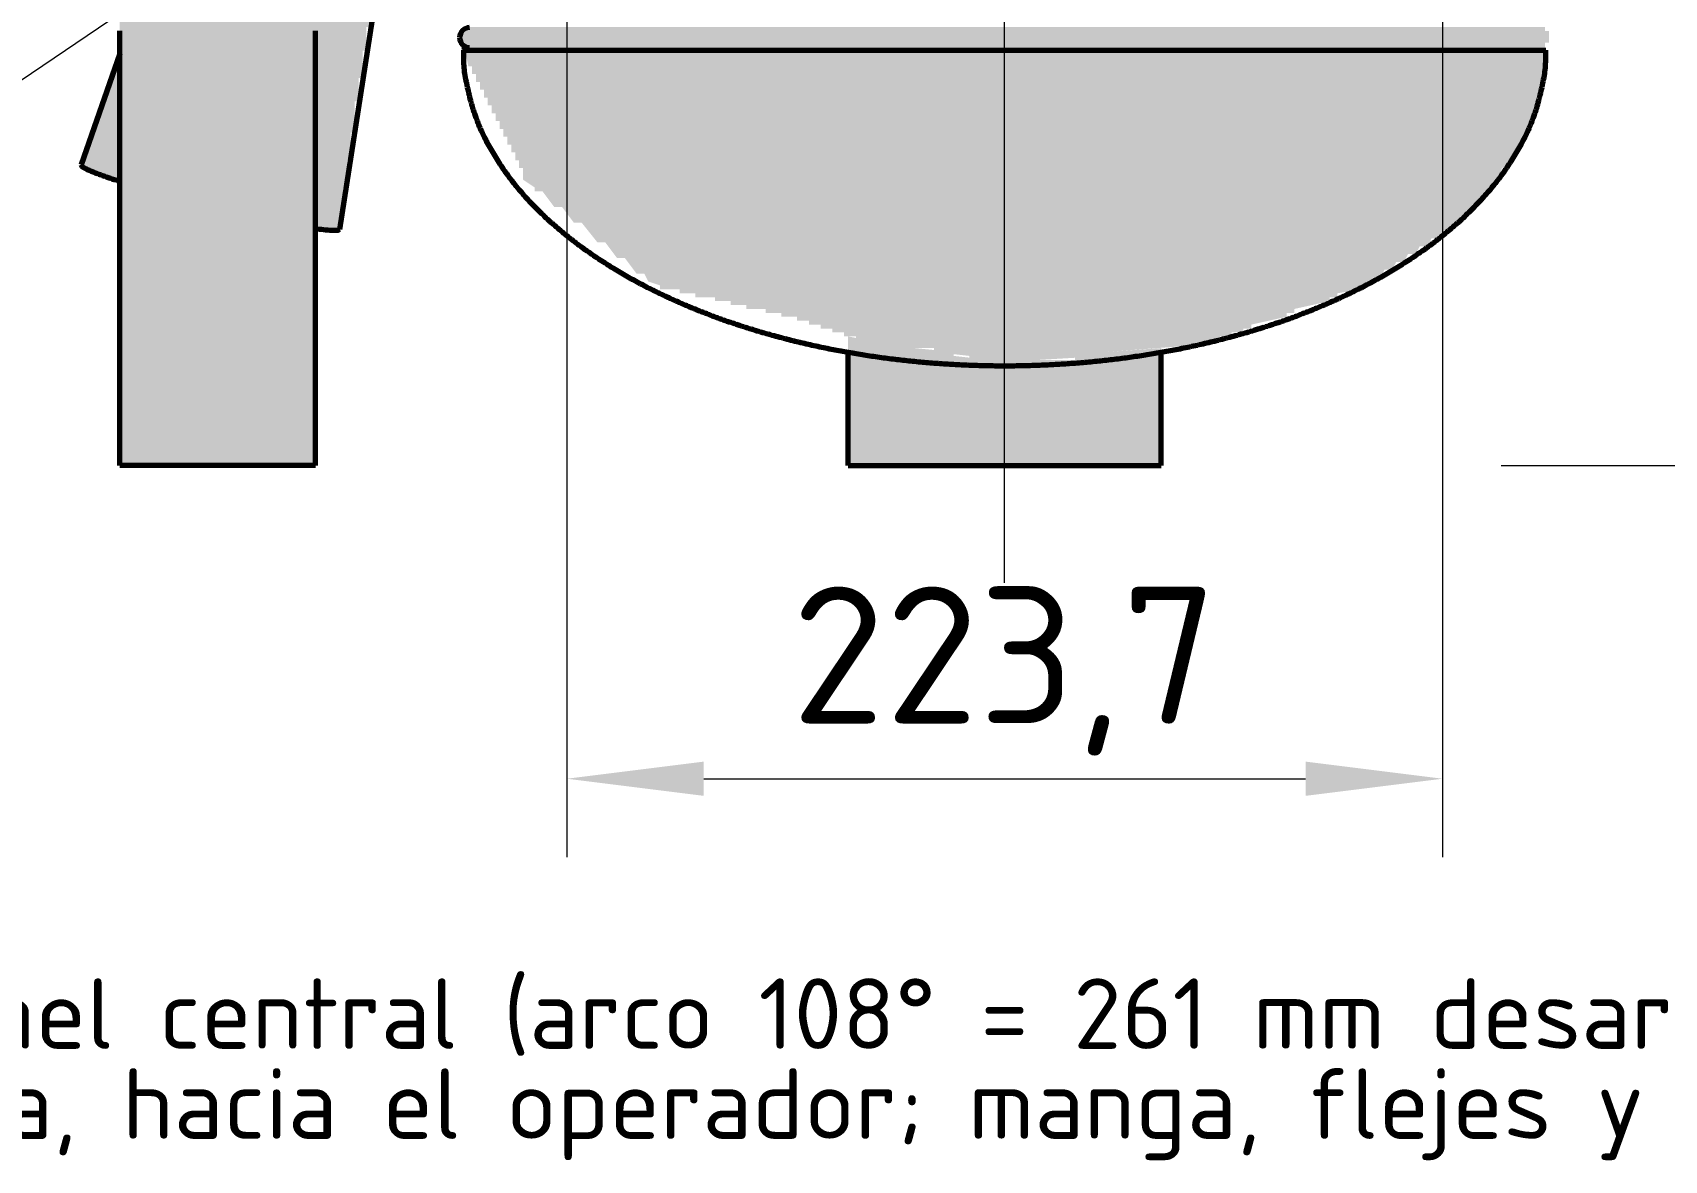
# Model space of a CAD drawing. Header units: millimetres. Extents: x 0 to 2208, y 0 to 420.
# Drawn here: x 1979.17 to 2020.85, y 211.25 to 240.06 of the extents above; entities that cross this region are included whole.
import ezdxf
from ezdxf.enums import TextEntityAlignment as Align

# ---------------------------------------------------------------- set-up
doc = ezdxf.new("R2010")
doc.units = ezdxf.units.MM
doc.linetypes.add('IRAM-F-TRAZO-PUNTO', pattern=[20, 15, -2, 1, -2])
for name, color, linetype, lineweight in [('01-VISIBLE', 7, 'CONTINUOUS', 70), ('03-EJE', 1, 'IRAM-F-TRAZO-PUNTO', 18), ('04-COTA', 3, 'CONTINUOUS', 18), ('06-TEXTO', 7, 'CONTINUOUS', 25), ('08-FINA', 5, 'CONTINUOUS', 18), ('13-GRAFICA', 30, 'CONTINUOUS', 18)]:
    doc.layers.add(name, color=color, linetype=linetype, lineweight=lineweight)
doc.styles.add('ISO3098', font='isocpeur.ttf')
doc.dimstyles.new('FLAMA-IRAM', dxfattribs={"dimtxt": 3.5, "dimasz": 3.5, "dimexe": 2, "dimexo": 1.5, "dimgap": 1, "dimtad": 1, "dimdec": 1, "dimtxsty": 'ISO3098', "dimblk": 'IRAM_FLECHA', "dimblk1": 'IRAM_FLECHA', "dimblk2": 'IRAM_FLECHA', "dimcen": 2.5, "dimclrd": 256, "dimclre": 256, "dimclrt": 256, "dimazin": 3, "dimtfac": 1, "dimtmove": 0, "dimatfit": 3, "dimlwd": 18, "dimlwe": 18})

# ---------------------------------------------------------------- blocks, each defined once
blk = doc.blocks.new('IRAM_FLECHA')
blk.add_solid([(0, 0), (-1, 0.125), (-1, -0.125)])

msp = doc.modelspace()

# ---------------------------------------------------------------- hatches: boundary and pattern name
at = {"layer": '13-GRAFICA', "true_color": 0x202020}
h = msp.add_hatch(color=7, dxfattribs=at)
h.dxf.hatch_style = 1
h.paths.add_polyline_path([(1981.4, 229), (1981.4, 259), (1986.4, 259), (1986.4, 229)])
h = msp.add_hatch(color=7, dxfattribs=at)
h.dxf.hatch_style = 1
h.paths.add_polyline_path([(1986.8, 242), (1986.8, 242.7), (1988.1, 242.7), (1988.1, 242.1), (1988, 242.1), (1987.9, 240.8), (1987.8, 240.8), (1987.8, 240.2), (1987.7, 240.2), (1987.7, 239.6), (1987.6, 239.6), (1987.6, 238.9), (1987.5, 238.9), (1987.5, 238.3), (1987.4, 238.3), (1987.4, 237.5), (1987.3, 237.5), (1987.3, 236.8), (1987.2, 236.8), (1987.2, 236.1), (1987.1, 236.1), (1987.1, 235.3), (1987, 235.3), (1987, 235), (1986.4, 235), (1986.4, 242)])
at = {"layer": '13-GRAFICA', "true_color": 0xb21820}
h = msp.add_hatch(color=7, dxfattribs=at)
h.dxf.hatch_style = 1
h.paths.add_polyline_path([(2017.9, 240.1), (2017.9, 239.8), (2017.8, 239.8), (2017.8, 239.7), (1990.2, 239.7), (1990.2, 239.8), (1990.1, 239.8), (1990.1, 240.1), (1990.2, 240.1), (1990.2, 240.2), (2017.8, 240.2), (2017.8, 240.1)])
h = msp.add_hatch(color=7, dxfattribs=at)
h.dxf.hatch_style = 1
h.paths.add_polyline_path([(1994.9, 233.7), (1994.8, 233.9), (1994.6, 233.9), (1994.3, 234.3), (1994.1, 234.3), (1993.8, 234.7), (1993.6, 234.7), (1993.2, 235.2), (1993, 235.2), (1992.7, 235.6), (1992.5, 235.6), (1992.2, 236), (1992, 236), (1992, 236.1), (1991.7, 236.3), (1991.7, 236.6), (1991.6, 236.6), (1991.6, 236.8), (1991.5, 236.8), (1991.5, 237), (1991.4, 237), (1991.4, 237.2), (1991.3, 237.2), (1991.3, 237.4), (1991.2, 237.4), (1991.2, 237.6), (1991.1, 237.6), (1991.1, 237.8), (1991, 237.8), (1991, 238), (1990.9, 238), (1990.9, 238.2), (1990.8, 238.2), (1990.8, 238.4), (1990.7, 238.4), (1990.7, 238.6), (1990.6, 238.6), (1990.6, 238.8), (1990.5, 238.8), (1990.5, 239), (1990.4, 239), (1990.4, 239.2), (1990.3, 239.2), (1990.2, 239.7), (2017.8, 239.7), (2017.8, 238.8), (2017.7, 238.8), (2017.7, 238.4), (2017.6, 238.4), (2017.4, 237.5), (2017.2, 237.4), (2017.1, 237), (2017, 237), (2016.9, 236.7), (2016.7, 236.6), (2016.6, 236.2), (2016.5, 236.2), (2015.4, 235), (2015.2, 235), (2015.1, 234.8), (2014.9, 234.8), (2014.8, 234.6), (2014.6, 234.6), (2014.5, 234.4), (2014.3, 234.4), (2014.2, 234.2), (2014, 234.2), (2013.9, 234), (2013.7, 234), (2013.6, 233.8), (2013.4, 233.8), (2013.4, 233.7), (2013.1, 233.6), (2013.1, 233.5), (2012.5, 233.4), (2012.5, 233.3), (2012.3, 233.3), (2012.3, 233.2), (2011.4, 233), (2011.4, 232.9), (2011.2, 232.9), (2011.2, 232.8), (2010.3, 232.6), (2010.3, 232.5), (2010.1, 232.5), (2010.1, 232.4), (2009.8, 232.4), (2009.8, 232.3), (2009.5, 232.3), (2009.5, 232.2), (2009.2, 232.2), (2009.2, 232.1), (2006.6, 231.9), (2006.6, 231.8), (2004.9, 231.7), (2004.9, 231.6), (2003.6, 231.6), (2003.6, 231.7), (2003.1, 231.7), (2003.1, 231.8), (2002.2, 231.9), (2002.2, 232), (2001.7, 232), (2001.7, 232.1), (2000.5, 232.1), (2000.5, 232.2), (2000.2, 232.2), (2000.2, 232.3), (1999.9, 232.3), (1999.9, 232.4), (1999.6, 232.4), (1999.6, 232.5), (1999.3, 232.5), (1999.3, 232.6), (1999, 232.6), (1999, 232.7), (1998.7, 232.7), (1998.7, 232.8), (1998.3, 232.8), (1998.3, 232.9), (1997.9, 232.9), (1997.9, 233), (1997.4, 233), (1997.4, 233.1), (1997, 233.1), (1997, 233.2), (1996.6, 233.2), (1996.6, 233.3), (1996.1, 233.3), (1996.1, 233.4), (1995.7, 233.4), (1995.7, 233.5), (1995.2, 233.5), (1995.2, 233.6)])
at = {"layer": '13-GRAFICA', "true_color": 0x202020}
h = msp.add_hatch(color=7, dxfattribs=at)
h.dxf.hatch_style = 1
h.paths.add_polyline_path([(1980.5, 237.1), (1980.6, 237.1), (1980.7, 237.6), (1980.8, 237.6), (1980.8, 237.9), (1980.9, 237.9), (1980.9, 238.2), (1981, 238.2), (1981, 238.5), (1981.1, 238.5), (1981.1, 238.8), (1981.2, 238.8), (1981.2, 239.1), (1981.3, 239.1), (1981.3, 239.4), (1981.4, 239.4), (1981.4, 236.3), (1981.1, 236.3), (1981.1, 236.4), (1980.8, 236.4), (1980.8, 236.5), (1980.4, 236.6)])
at = {"layer": '13-GRAFICA', "true_color": 0xb21820}
h = msp.add_hatch(color=7, dxfattribs=at)
h.dxf.hatch_style = 1
h.paths.add_polyline_path([(2008, 232), (2008, 229), (2000, 229), (2000, 232.3), (2000.5, 232.2), (2000.5, 232.1), (2001.7, 232.1), (2001.7, 232), (2002.7, 231.9), (2002.7, 231.8), (2003.6, 231.7), (2003.6, 231.6), (2004.9, 231.6), (2004.9, 231.7), (2005.8, 231.7), (2005.8, 231.8), (2006.6, 231.8), (2006.6, 231.9)])

# ---------------------------------------------------------------- linework, layer by layer
at = {"layer": '01-VISIBLE'}
for p, q in [((1988.209, 242.73), (1987.011, 235.032)), ((1990.221, 239.701), (1990.175, 239.61)), ((1981.4, 239.518), (1980.413, 236.677)), ((2000, 229), (2000, 231.895)), ((2008, 229), (2008, 231.895)), ((1986.4, 229), (1981.4, 229)), ((2000, 229), (2008, 229))]:
    msp.add_line(p, q, dxfattribs=at)
for points in [[(1981.4, 229), (1981.4, 229.075), (1981.4, 229.15), (1981.4, 229.225), (1981.4, 229.3), (1981.4, 229.375), (1981.4, 229.45), (1981.4, 229.525), (1981.4, 229.6), (1981.4, 229.675), (1981.4, 229.75), (1981.4, 229.825), (1981.4, 229.9), (1981.4, 229.975), (1981.4, 230.05), (1981.4, 230.125), (1981.4, 230.2), (1981.4, 230.275), (1981.4, 230.35), (1981.4, 230.425), (1981.4, 230.5), (1981.4, 230.575), (1981.4, 230.65), (1981.4, 230.725), (1981.4, 230.8), (1981.4, 230.875), (1981.4, 230.95), (1981.4, 231.025), (1981.4, 231.1), (1981.4, 231.175), (1981.4, 231.25), (1981.4, 231.325), (1981.4, 231.4), (1981.4, 231.475), (1981.4, 231.55), (1981.4, 231.625), (1981.4, 231.7), (1981.4, 231.775), (1981.4, 231.85), (1981.4, 231.925), (1981.4, 232), (1981.4, 232.075), (1981.4, 232.15), (1981.4, 232.225), (1981.4, 232.3), (1981.4, 232.375), (1981.4, 232.45), (1981.4, 232.525), (1981.4, 232.6), (1981.4, 232.675), (1981.4, 232.75), (1981.4, 232.825), (1981.4, 232.9), (1981.4, 232.975), (1981.4, 233.05), (1981.4, 233.125), (1981.4, 233.2), (1981.4, 233.275), (1981.4, 233.35), (1981.4, 233.425), (1981.4, 233.5), (1981.4, 233.575), (1981.4, 233.65), (1981.4, 233.725), (1981.4, 233.8), (1981.4, 233.875), (1981.4, 233.95), (1981.4, 234.025), (1981.4, 234.1), (1981.4, 234.175), (1981.4, 234.25), (1981.4, 234.325), (1981.4, 234.4), (1981.4, 234.475), (1981.4, 234.55), (1981.4, 234.625), (1981.4, 234.7), (1981.4, 234.775), (1981.4, 234.85), (1981.4, 234.925), (1981.4, 235), (1981.4, 235.075), (1981.4, 235.15), (1981.4, 235.225), (1981.4, 235.3), (1981.4, 235.375), (1981.4, 235.45), (1981.4, 235.525), (1981.4, 235.6), (1981.4, 235.675), (1981.4, 235.75), (1981.4, 235.825), (1981.4, 235.9), (1981.4, 235.975), (1981.4, 236.05), (1981.4, 236.125), (1981.4, 236.2), (1981.4, 236.275), (1981.4, 236.35), (1981.4, 236.425), (1981.4, 236.5), (1981.4, 236.575), (1981.4, 236.65), (1981.4, 236.725), (1981.4, 236.8), (1981.4, 236.875), (1981.4, 236.95), (1981.4, 237.025), (1981.4, 237.1), (1981.4, 237.175), (1981.4, 237.25), (1981.4, 237.325), (1981.4, 237.4), (1981.4, 237.475), (1981.4, 237.55), (1981.4, 237.625), (1981.4, 237.7), (1981.4, 237.775), (1981.4, 237.85), (1981.4, 237.925), (1981.4, 238), (1981.4, 238.075), (1981.4, 238.15), (1981.4, 238.225), (1981.4, 238.3), (1981.4, 238.375), (1981.4, 238.45), (1981.4, 238.525), (1981.4, 238.6), (1981.4, 238.675), (1981.4, 238.75), (1981.4, 238.825), (1981.4, 238.9), (1981.4, 238.975), (1981.4, 239.05), (1981.4, 239.125), (1981.4, 239.2), (1981.4, 239.275), (1981.4, 239.35), (1981.4, 239.425), (1981.4, 239.5), (1981.4, 239.575), (1981.4, 239.65), (1981.4, 239.725), (1981.4, 239.8), (1981.4, 239.875), (1981.4, 239.95), (1981.4, 240.025), (1981.4, 240.1)], [(1986.4, 229), (1986.4, 229.075), (1986.4, 229.15), (1986.4, 229.225), (1986.4, 229.3), (1986.4, 229.375), (1986.4, 229.45), (1986.4, 229.525), (1986.4, 229.6), (1986.4, 229.675), (1986.4, 229.75), (1986.4, 229.825), (1986.4, 229.9), (1986.4, 229.975), (1986.4, 230.05), (1986.4, 230.125), (1986.4, 230.2), (1986.4, 230.275), (1986.4, 230.35), (1986.4, 230.425), (1986.4, 230.5), (1986.4, 230.575), (1986.4, 230.65), (1986.4, 230.725), (1986.4, 230.8), (1986.4, 230.875), (1986.4, 230.95), (1986.4, 231.025), (1986.4, 231.1), (1986.4, 231.175), (1986.4, 231.25), (1986.4, 231.325), (1986.4, 231.4), (1986.4, 231.475), (1986.4, 231.55), (1986.4, 231.625), (1986.4, 231.7), (1986.4, 231.775), (1986.4, 231.85), (1986.4, 231.925), (1986.4, 232), (1986.4, 232.075), (1986.4, 232.15), (1986.4, 232.225), (1986.4, 232.3), (1986.4, 232.375), (1986.4, 232.45), (1986.4, 232.525), (1986.4, 232.6), (1986.4, 232.675), (1986.4, 232.75), (1986.4, 232.825), (1986.4, 232.9), (1986.4, 232.975), (1986.4, 233.05), (1986.4, 233.125), (1986.4, 233.2), (1986.4, 233.275), (1986.4, 233.35), (1986.4, 233.425), (1986.4, 233.5), (1986.4, 233.575), (1986.4, 233.65), (1986.4, 233.725), (1986.4, 233.8), (1986.4, 233.875), (1986.4, 233.95), (1986.4, 234.025), (1986.4, 234.1), (1986.4, 234.175), (1986.4, 234.25), (1986.4, 234.325), (1986.4, 234.4), (1986.4, 234.475), (1986.4, 234.55), (1986.4, 234.625), (1986.4, 234.7), (1986.4, 234.775), (1986.4, 234.85), (1986.4, 234.925), (1986.4, 235), (1986.4, 235.075), (1986.4, 235.15), (1986.4, 235.225), (1986.4, 235.3), (1986.4, 235.375), (1986.4, 235.45), (1986.4, 235.525), (1986.4, 235.6), (1986.4, 235.675), (1986.4, 235.75), (1986.4, 235.825), (1986.4, 235.9), (1986.4, 235.975), (1986.4, 236.05), (1986.4, 236.125), (1986.4, 236.2), (1986.4, 236.275), (1986.4, 236.35), (1986.4, 236.425), (1986.4, 236.5), (1986.4, 236.575), (1986.4, 236.65), (1986.4, 236.725), (1986.4, 236.8), (1986.4, 236.875), (1986.4, 236.95), (1986.4, 237.025), (1986.4, 237.1), (1986.4, 237.175), (1986.4, 237.25), (1986.4, 237.325), (1986.4, 237.4), (1986.4, 237.475), (1986.4, 237.55), (1986.4, 237.625), (1986.4, 237.7), (1986.4, 237.775), (1986.4, 237.85), (1986.4, 237.925), (1986.4, 238), (1986.4, 238.075), (1986.4, 238.15), (1986.4, 238.225), (1986.4, 238.3), (1986.4, 238.375), (1986.4, 238.45), (1986.4, 238.525), (1986.4, 238.6), (1986.4, 238.675), (1986.4, 238.75), (1986.4, 238.825), (1986.4, 238.9), (1986.4, 238.975), (1986.4, 239.05), (1986.4, 239.125), (1986.4, 239.2), (1986.4, 239.275), (1986.4, 239.35), (1986.4, 239.425), (1986.4, 239.5), (1986.4, 239.575), (1986.4, 239.65), (1986.4, 239.725), (1986.4, 239.8), (1986.4, 239.875), (1986.4, 239.95), (1986.4, 240.025), (1986.4, 240.1)], [(1990.335, 240.186), (1990.285, 240.181), (1990.237, 240.167), (1990.193, 240.143), (1990.154, 240.111), (1990.122, 240.072), (1990.098, 240.028), (1990.084, 239.98), (1990.079, 239.93)], [(1990.079, 239.93), (1990.084, 239.88), (1990.098, 239.832), (1990.122, 239.788), (1990.154, 239.749), (1990.193, 239.717), (1990.237, 239.693), (1990.285, 239.679), (1990.335, 239.674)], [(1990.175, 239.61), (1990.244, 239.61), (1990.313, 239.61), (1990.382, 239.61), (1990.451, 239.61), (1990.521, 239.61), (1990.59, 239.61), (1990.659, 239.61), (1990.728, 239.61), (1990.797, 239.61), (1990.866, 239.61), (1990.935, 239.61), (1991.005, 239.61), (1991.074, 239.61), (1991.143, 239.61), (1991.212, 239.61), (1991.281, 239.61), (1991.35, 239.61), (1991.419, 239.61), (1991.488, 239.61), (1991.557, 239.61), (1991.627, 239.61), (1991.696, 239.61), (1991.765, 239.61), (1991.834, 239.61), (1991.903, 239.61), (1991.972, 239.61), (1992.041, 239.61), (1992.111, 239.61), (1992.18, 239.61), (1992.249, 239.61), (1992.318, 239.61), (1992.387, 239.61), (1992.456, 239.61), (1992.525, 239.61), (1992.594, 239.61), (1992.664, 239.61), (1992.733, 239.61), (1992.802, 239.61), (1992.871, 239.61), (1992.94, 239.61), (1993.009, 239.61), (1993.078, 239.61), (1993.147, 239.61), (1993.216, 239.61), (1993.286, 239.61), (1993.355, 239.61), (1993.424, 239.61), (1993.493, 239.61), (1993.562, 239.61), (1993.631, 239.61), (1993.7, 239.61), (1993.77, 239.61), (1993.839, 239.61), (1993.908, 239.61), (1993.977, 239.61), (1994.046, 239.61), (1994.115, 239.61), (1994.184, 239.61), (1994.253, 239.61), (1994.322, 239.61), (1994.392, 239.61), (1994.461, 239.61), (1994.53, 239.61), (1994.599, 239.61), (1994.668, 239.61), (1994.737, 239.61), (1994.806, 239.61), (1994.876, 239.61), (1994.945, 239.61), (1995.014, 239.61), (1995.083, 239.61), (1995.152, 239.61), (1995.221, 239.61), (1995.29, 239.61), (1995.359, 239.61), (1995.428, 239.61), (1995.498, 239.61), (1995.567, 239.61), (1995.636, 239.61), (1995.705, 239.61), (1995.774, 239.61), (1995.843, 239.61), (1995.912, 239.61), (1995.982, 239.61), (1996.051, 239.61), (1996.12, 239.61), (1996.189, 239.61), (1996.258, 239.61), (1996.327, 239.61), (1996.396, 239.61), (1996.465, 239.61), (1996.534, 239.61), (1996.604, 239.61), (1996.673, 239.61), (1996.742, 239.61), (1996.811, 239.61), (1996.88, 239.61), (1996.949, 239.61), (1997.018, 239.61), (1997.088, 239.61), (1997.157, 239.61), (1997.226, 239.61), (1997.295, 239.61), (1997.364, 239.61), (1997.433, 239.61), (1997.502, 239.61), (1997.571, 239.61), (1997.64, 239.61), (1997.71, 239.61), (1997.779, 239.61), (1997.848, 239.61), (1997.917, 239.61), (1997.986, 239.61), (1998.055, 239.61), (1998.124, 239.61), (1998.194, 239.61), (1998.263, 239.61), (1998.332, 239.61), (1998.401, 239.61), (1998.47, 239.61), (1998.539, 239.61), (1998.608, 239.61), (1998.677, 239.61), (1998.746, 239.61), (1998.816, 239.61), (1998.885, 239.61), (1998.954, 239.61), (1999.023, 239.61), (1999.092, 239.61), (1999.161, 239.61), (1999.23, 239.61), (1999.3, 239.61), (1999.369, 239.61), (1999.438, 239.61), (1999.507, 239.61), (1999.576, 239.61), (1999.645, 239.61), (1999.714, 239.61), (1999.783, 239.61), (1999.852, 239.61), (1999.922, 239.61), (1999.991, 239.61), (2000.06, 239.61), (2000.129, 239.61), (2000.198, 239.61), (2000.267, 239.61), (2000.336, 239.61), (2000.406, 239.61), (2000.475, 239.61), (2000.544, 239.61), (2000.613, 239.61), (2000.682, 239.61), (2000.751, 239.61), (2000.82, 239.61), (2000.889, 239.61), (2000.958, 239.61), (2001.028, 239.61), (2001.097, 239.61), (2001.166, 239.61), (2001.235, 239.61), (2001.304, 239.61), (2001.373, 239.61), (2001.442, 239.61), (2001.512, 239.61), (2001.581, 239.61), (2001.65, 239.61), (2001.719, 239.61), (2001.788, 239.61), (2001.857, 239.61), (2001.926, 239.61), (2001.995, 239.61), (2002.064, 239.61), (2002.134, 239.61), (2002.203, 239.61), (2002.272, 239.61), (2002.341, 239.61), (2002.41, 239.61), (2002.479, 239.61), (2002.548, 239.61), (2002.618, 239.61), (2002.687, 239.61), (2002.756, 239.61), (2002.825, 239.61), (2002.894, 239.61), (2002.963, 239.61), (2003.032, 239.61), (2003.101, 239.61), (2003.17, 239.61), (2003.24, 239.61), (2003.309, 239.61), (2003.378, 239.61), (2003.447, 239.61), (2003.516, 239.61), (2003.585, 239.61), (2003.654, 239.61), (2003.724, 239.61), (2003.793, 239.61), (2003.862, 239.61), (2003.931, 239.61), (2004, 239.61), (2004.069, 239.61), (2004.138, 239.61), (2004.207, 239.61), (2004.276, 239.61), (2004.346, 239.61), (2004.415, 239.61), (2004.484, 239.61), (2004.553, 239.61), (2004.622, 239.61), (2004.691, 239.61), (2004.76, 239.61), (2004.83, 239.61), (2004.899, 239.61), (2004.968, 239.61), (2005.037, 239.61), (2005.106, 239.61), (2005.175, 239.61), (2005.244, 239.61), (2005.313, 239.61), (2005.382, 239.61), (2005.452, 239.61), (2005.521, 239.61), (2005.59, 239.61), (2005.659, 239.61), (2005.728, 239.61), (2005.797, 239.61), (2005.866, 239.61), (2005.936, 239.61), (2006.005, 239.61), (2006.074, 239.61), (2006.143, 239.61), (2006.212, 239.61), (2006.281, 239.61), (2006.35, 239.61), (2006.419, 239.61), (2006.488, 239.61), (2006.558, 239.61), (2006.627, 239.61), (2006.696, 239.61), (2006.765, 239.61), (2006.834, 239.61), (2006.903, 239.61), (2006.972, 239.61), (2007.042, 239.61), (2007.111, 239.61), (2007.18, 239.61), (2007.249, 239.61), (2007.318, 239.61), (2007.387, 239.61), (2007.456, 239.61), (2007.525, 239.61), (2007.594, 239.61), (2007.664, 239.61), (2007.733, 239.61), (2007.802, 239.61), (2007.871, 239.61), (2007.94, 239.61), (2008.009, 239.61), (2008.078, 239.61), (2008.148, 239.61), (2008.217, 239.61), (2008.286, 239.61), (2008.355, 239.61), (2008.424, 239.61), (2008.493, 239.61), (2008.562, 239.61), (2008.631, 239.61), (2008.7, 239.61), (2008.77, 239.61), (2008.839, 239.61), (2008.908, 239.61), (2008.977, 239.61), (2009.046, 239.61), (2009.115, 239.61), (2009.184, 239.61), (2009.254, 239.61), (2009.323, 239.61), (2009.392, 239.61), (2009.461, 239.61), (2009.53, 239.61), (2009.599, 239.61), (2009.668, 239.61), (2009.737, 239.61), (2009.806, 239.61), (2009.876, 239.61), (2009.945, 239.61), (2010.014, 239.61), (2010.083, 239.61), (2010.152, 239.61), (2010.221, 239.61), (2010.29, 239.61), (2010.36, 239.61), (2010.429, 239.61), (2010.498, 239.61), (2010.567, 239.61), (2010.636, 239.61), (2010.705, 239.61), (2010.774, 239.61), (2010.843, 239.61), (2010.912, 239.61), (2010.982, 239.61), (2011.051, 239.61), (2011.12, 239.61), (2011.189, 239.61), (2011.258, 239.61), (2011.327, 239.61), (2011.396, 239.61), (2011.466, 239.61), (2011.535, 239.61), (2011.604, 239.61), (2011.673, 239.61), (2011.742, 239.61), (2011.811, 239.61), (2011.88, 239.61), (2011.949, 239.61), (2012.018, 239.61), (2012.088, 239.61), (2012.157, 239.61), (2012.226, 239.61), (2012.295, 239.61), (2012.364, 239.61), (2012.433, 239.61), (2012.502, 239.61), (2012.572, 239.61), (2012.641, 239.61), (2012.71, 239.61), (2012.779, 239.61), (2012.848, 239.61), (2012.917, 239.61), (2012.986, 239.61), (2013.055, 239.61), (2013.124, 239.61), (2013.194, 239.61), (2013.263, 239.61), (2013.332, 239.61), (2013.401, 239.61), (2013.47, 239.61), (2013.539, 239.61), (2013.608, 239.61), (2013.678, 239.61), (2013.747, 239.61), (2013.816, 239.61), (2013.885, 239.61), (2013.954, 239.61), (2014.023, 239.61), (2014.092, 239.61), (2014.161, 239.61), (2014.23, 239.61), (2014.3, 239.61), (2014.369, 239.61), (2014.438, 239.61), (2014.507, 239.61), (2014.576, 239.61), (2014.645, 239.61), (2014.714, 239.61), (2014.784, 239.61), (2014.853, 239.61), (2014.922, 239.61), (2014.991, 239.61), (2015.06, 239.61), (2015.129, 239.61), (2015.198, 239.61), (2015.267, 239.61), (2015.336, 239.61), (2015.406, 239.61), (2015.475, 239.61), (2015.544, 239.61), (2015.613, 239.61), (2015.682, 239.61), (2015.751, 239.61), (2015.82, 239.61), (2015.889, 239.61), (2015.959, 239.61), (2016.028, 239.61), (2016.097, 239.61), (2016.166, 239.61), (2016.235, 239.61), (2016.304, 239.61), (2016.373, 239.61), (2016.442, 239.61), (2016.512, 239.61), (2016.581, 239.61), (2016.65, 239.61), (2016.719, 239.61), (2016.788, 239.61), (2016.857, 239.61), (2016.926, 239.61), (2016.995, 239.61), (2017.065, 239.61), (2017.134, 239.61), (2017.203, 239.61), (2017.272, 239.61), (2017.341, 239.61), (2017.41, 239.61), (2017.479, 239.61), (2017.549, 239.61), (2017.618, 239.61), (2017.687, 239.61), (2017.756, 239.61), (2017.825, 239.61)], [(1990.175, 239.61), (1990.175, 239.56), (1990.175, 239.51), (1990.176, 239.46), (1990.177, 239.41), (1990.178, 239.359), (1990.18, 239.309), (1990.182, 239.259), (1990.185, 239.209), (1990.189, 239.159), (1990.193, 239.109), (1990.199, 239.06), (1990.206, 239.01), (1990.214, 238.961), (1990.223, 238.911), (1990.233, 238.862), (1990.243, 238.813), (1990.253, 238.764), (1990.264, 238.715), (1990.275, 238.666), (1990.286, 238.617), (1990.297, 238.568), (1990.308, 238.52), (1990.32, 238.471), (1990.332, 238.422), (1990.344, 238.374), (1990.357, 238.325), (1990.37, 238.277), (1990.383, 238.228), (1990.397, 238.18), (1990.411, 238.132), (1990.426, 238.084), (1990.441, 238.036), (1990.457, 237.989), (1990.473, 237.942), (1990.49, 237.894), (1990.507, 237.847), (1990.525, 237.801), (1990.544, 237.754), (1990.563, 237.708), (1990.582, 237.661), (1990.602, 237.616), (1990.623, 237.57), (1990.644, 237.524), (1990.665, 237.479), (1990.687, 237.434), (1990.709, 237.389), (1990.732, 237.344), (1990.755, 237.3), (1990.778, 237.255), (1990.802, 237.211), (1990.826, 237.167), (1990.85, 237.123), (1990.875, 237.08), (1990.9, 237.036), (1990.925, 236.993), (1990.951, 236.95), (1990.977, 236.907), (1991.003, 236.865), (1991.03, 236.822), (1991.056, 236.78), (1991.084, 236.738), (1991.111, 236.696), (1991.139, 236.654), (1991.167, 236.613), (1991.195, 236.571), (1991.224, 236.53), (1991.253, 236.489), (1991.282, 236.449), (1991.312, 236.408), (1991.342, 236.368), (1991.372, 236.328), (1991.403, 236.289), (1991.434, 236.249), (1991.465, 236.21), (1991.496, 236.171), (1991.528, 236.132), (1991.56, 236.093), (1991.592, 236.055), (1991.625, 236.017), (1991.657, 235.979), (1991.69, 235.941), (1991.723, 235.903), (1991.757, 235.866), (1991.79, 235.829), (1991.824, 235.792), (1991.858, 235.755), (1991.893, 235.719), (1991.927, 235.683), (1991.962, 235.647), (1991.997, 235.611), (1992.032, 235.575), (1992.068, 235.54), (1992.103, 235.504), (1992.139, 235.469), (1992.175, 235.434), (1992.211, 235.4), (1992.248, 235.365), (1992.284, 235.331), (1992.321, 235.297), (1992.358, 235.263), (1992.395, 235.229), (1992.432, 235.196), (1992.47, 235.163), (1992.508, 235.13), (1992.546, 235.097), (1992.584, 235.064), (1992.622, 235.032), (1992.66, 235), (1992.699, 234.967), (1992.737, 234.936), (1992.776, 234.904), (1992.815, 234.873), (1992.854, 234.841), (1992.894, 234.81), (1992.933, 234.779), (1992.973, 234.749), (1993.013, 234.718), (1993.052, 234.688), (1993.093, 234.658), (1993.133, 234.628), (1993.173, 234.598), (1993.214, 234.569), (1993.254, 234.539), (1993.295, 234.51), (1993.336, 234.481), (1993.377, 234.452), (1993.418, 234.424), (1993.459, 234.395), (1993.5, 234.367), (1993.542, 234.339), (1993.584, 234.311), (1993.625, 234.283), (1993.667, 234.255), (1993.709, 234.228), (1993.751, 234.201), (1993.793, 234.174), (1993.836, 234.147), (1993.878, 234.12), (1993.92, 234.094), (1993.963, 234.067), (1994.006, 234.041), (1994.049, 234.015), (1994.092, 233.989), (1994.135, 233.964), (1994.178, 233.938), (1994.221, 233.913), (1994.264, 233.887), (1994.308, 233.862), (1994.351, 233.838), (1994.395, 233.813), (1994.439, 233.788), (1994.482, 233.764), (1994.526, 233.74), (1994.57, 233.716), (1994.614, 233.692), (1994.658, 233.668), (1994.703, 233.645), (1994.747, 233.621), (1994.791, 233.598), (1994.836, 233.575), (1994.88, 233.552), (1994.925, 233.529), (1994.97, 233.507), (1995.015, 233.484), (1995.059, 233.462), (1995.104, 233.44), (1995.149, 233.418), (1995.195, 233.396), (1995.24, 233.374), (1995.285, 233.353), (1995.33, 233.332), (1995.376, 233.31), (1995.421, 233.289), (1995.467, 233.268), (1995.512, 233.248), (1995.558, 233.227), (1995.604, 233.207), (1995.65, 233.186), (1995.695, 233.166), (1995.741, 233.146), (1995.787, 233.126), (1995.833, 233.106), (1995.88, 233.087), (1995.926, 233.067), (1995.972, 233.048), (1996.018, 233.029), (1996.065, 233.01), (1996.111, 232.991), (1996.157, 232.972), (1996.204, 232.954), (1996.251, 232.935), (1996.297, 232.917), (1996.344, 232.899), (1996.391, 232.881), (1996.438, 232.863), (1996.484, 232.845), (1996.531, 232.827), (1996.578, 232.81), (1996.625, 232.793), (1996.672, 232.775), (1996.719, 232.758), (1996.767, 232.741), (1996.814, 232.724), (1996.861, 232.708), (1996.908, 232.691), (1996.956, 232.675), (1997.003, 232.659), (1997.051, 232.642), (1997.098, 232.626), (1997.146, 232.61), (1997.193, 232.595), (1997.241, 232.579), (1997.288, 232.564), (1997.336, 232.548), (1997.384, 232.533), (1997.432, 232.518), (1997.479, 232.503), (1997.527, 232.488), (1997.575, 232.473), (1997.623, 232.459), (1997.671, 232.444), (1997.719, 232.43), (1997.767, 232.416), (1997.815, 232.402), (1997.863, 232.388), (1997.911, 232.374), (1997.96, 232.36), (1998.008, 232.347), (1998.056, 232.333), (1998.104, 232.32), (1998.153, 232.306), (1998.201, 232.293), (1998.25, 232.28), (1998.298, 232.268), (1998.347, 232.255), (1998.395, 232.242), (1998.444, 232.23), (1998.492, 232.217), (1998.541, 232.205), (1998.589, 232.193), (1998.638, 232.181), (1998.687, 232.169), (1998.735, 232.157), (1998.784, 232.146), (1998.833, 232.134), (1998.882, 232.123), (1998.93, 232.112), (1998.979, 232.1), (1999.028, 232.089), (1999.077, 232.078), (1999.126, 232.068), (1999.175, 232.057), (1999.224, 232.046), (1999.273, 232.036), (1999.322, 232.025), (1999.371, 232.015), (1999.42, 232.005), (1999.469, 231.995), (1999.518, 231.985), (1999.568, 231.975), (1999.617, 231.966), (1999.666, 231.956), (1999.715, 231.947), (1999.764, 231.938), (1999.814, 231.928), (1999.863, 231.919), (1999.912, 231.91), (1999.962, 231.901), (2000.011, 231.893), (2000.06, 231.884), (2000.11, 231.876), (2000.159, 231.867), (2000.208, 231.859), (2000.258, 231.851), (2000.307, 231.843), (2000.357, 231.835), (2000.406, 231.827), (2000.456, 231.819), (2000.505, 231.812), (2000.555, 231.804), (2000.604, 231.797), (2000.654, 231.79), (2000.704, 231.782), (2000.753, 231.775), (2000.803, 231.768), (2000.853, 231.762), (2000.902, 231.755), (2000.952, 231.748), (2001.002, 231.742), (2001.051, 231.735), (2001.101, 231.729), (2001.151, 231.723), (2001.2, 231.717), (2001.25, 231.711), (2001.3, 231.705), (2001.35, 231.699), (2001.4, 231.694), (2001.449, 231.688), (2001.499, 231.683), (2001.549, 231.678), (2001.599, 231.672), (2001.649, 231.667), (2001.699, 231.662), (2001.748, 231.658), (2001.798, 231.653), (2001.848, 231.648), (2001.898, 231.644), (2001.948, 231.639), (2001.998, 231.635), (2002.048, 231.631), (2002.098, 231.627), (2002.148, 231.623), (2002.198, 231.619), (2002.248, 231.615), (2002.298, 231.611), (2002.348, 231.608), (2002.398, 231.604), (2002.448, 231.601), (2002.498, 231.598), (2002.548, 231.595), (2002.598, 231.592), (2002.648, 231.589), (2002.698, 231.586), (2002.748, 231.583), (2002.798, 231.581), (2002.848, 231.578), (2002.898, 231.576), (2002.948, 231.573), (2002.998, 231.571), (2003.048, 231.569), (2003.098, 231.567), (2003.148, 231.565), (2003.198, 231.564), (2003.248, 231.562), (2003.299, 231.561), (2003.349, 231.559), (2003.399, 231.558), (2003.449, 231.557), (2003.499, 231.555), (2003.549, 231.554), (2003.599, 231.553), (2003.649, 231.553), (2003.699, 231.552), (2003.749, 231.551), (2003.8, 231.551), (2003.85, 231.551), (2003.9, 231.55), (2003.95, 231.55), (2004, 231.55)], [(2004, 231.55), (2004.05, 231.55), (2004.1, 231.55), (2004.15, 231.55), (2004.2, 231.551), (2004.251, 231.551), (2004.301, 231.552), (2004.351, 231.553), (2004.401, 231.553), (2004.451, 231.554), (2004.501, 231.555), (2004.551, 231.556), (2004.601, 231.558), (2004.651, 231.559), (2004.701, 231.56), (2004.752, 231.562), (2004.802, 231.564), (2004.852, 231.565), (2004.902, 231.567), (2004.952, 231.569), (2005.002, 231.571), (2005.052, 231.573), (2005.102, 231.576), (2005.152, 231.578), (2005.202, 231.581), (2005.252, 231.583), (2005.302, 231.586), (2005.352, 231.589), (2005.402, 231.592), (2005.452, 231.595), (2005.502, 231.598), (2005.552, 231.601), (2005.602, 231.604), (2005.652, 231.608), (2005.702, 231.611), (2005.752, 231.615), (2005.802, 231.619), (2005.852, 231.623), (2005.902, 231.627), (2005.952, 231.631), (2006.002, 231.635), (2006.052, 231.639), (2006.102, 231.644), (2006.152, 231.648), (2006.202, 231.653), (2006.252, 231.658), (2006.301, 231.662), (2006.351, 231.667), (2006.401, 231.672), (2006.451, 231.678), (2006.501, 231.683), (2006.551, 231.688), (2006.6, 231.694), (2006.65, 231.699), (2006.7, 231.705), (2006.75, 231.711), (2006.8, 231.717), (2006.849, 231.723), (2006.899, 231.729), (2006.949, 231.735), (2006.998, 231.742), (2007.048, 231.748), (2007.098, 231.755), (2007.147, 231.762), (2007.197, 231.768), (2007.247, 231.775), (2007.296, 231.782), (2007.346, 231.79), (2007.396, 231.797), (2007.445, 231.804), (2007.495, 231.812), (2007.544, 231.819), (2007.594, 231.827), (2007.643, 231.835), (2007.693, 231.843), (2007.742, 231.851), (2007.792, 231.859), (2007.841, 231.867), (2007.89, 231.876), (2007.94, 231.884), (2007.989, 231.893), (2008.038, 231.902), (2008.088, 231.91), (2008.137, 231.919), (2008.186, 231.928), (2008.236, 231.938), (2008.285, 231.947), (2008.334, 231.956), (2008.383, 231.966), (2008.432, 231.975), (2008.482, 231.985), (2008.531, 231.995), (2008.58, 232.005), (2008.629, 232.015), (2008.678, 232.025), (2008.727, 232.036), (2008.776, 232.046), (2008.825, 232.057), (2008.874, 232.067), (2008.923, 232.078), (2008.972, 232.089), (2009.021, 232.1), (2009.07, 232.111), (2009.118, 232.123), (2009.167, 232.134), (2009.216, 232.146), (2009.265, 232.157), (2009.313, 232.169), (2009.362, 232.181), (2009.411, 232.193), (2009.459, 232.205), (2009.508, 232.217), (2009.556, 232.23), (2009.605, 232.242), (2009.654, 232.255), (2009.702, 232.267), (2009.75, 232.28), (2009.799, 232.293), (2009.847, 232.306), (2009.896, 232.32), (2009.944, 232.333), (2009.992, 232.346), (2010.04, 232.36), (2010.089, 232.374), (2010.137, 232.388), (2010.185, 232.402), (2010.233, 232.416), (2010.281, 232.43), (2010.329, 232.444), (2010.377, 232.459), (2010.425, 232.473), (2010.473, 232.488), (2010.521, 232.503), (2010.568, 232.518), (2010.616, 232.533), (2010.664, 232.548), (2010.712, 232.564), (2010.759, 232.579), (2010.807, 232.595), (2010.855, 232.61), (2010.902, 232.626), (2010.95, 232.642), (2010.997, 232.658), (2011.044, 232.675), (2011.092, 232.691), (2011.139, 232.708), (2011.186, 232.724), (2011.233, 232.741), (2011.281, 232.758), (2011.328, 232.775), (2011.375, 232.793), (2011.422, 232.81), (2011.469, 232.827), (2011.516, 232.845), (2011.562, 232.863), (2011.609, 232.881), (2011.656, 232.899), (2011.703, 232.917), (2011.749, 232.935), (2011.796, 232.954), (2011.842, 232.972), (2011.889, 232.991), (2011.935, 233.01), (2011.982, 233.029), (2012.028, 233.048), (2012.074, 233.067), (2012.12, 233.087), (2012.167, 233.107), (2012.213, 233.126), (2012.259, 233.146), (2012.305, 233.166), (2012.35, 233.186), (2012.396, 233.207), (2012.442, 233.227), (2012.488, 233.248), (2012.533, 233.269), (2012.579, 233.289), (2012.624, 233.311), (2012.67, 233.332), (2012.715, 233.353), (2012.76, 233.375), (2012.805, 233.396), (2012.85, 233.418), (2012.896, 233.44), (2012.94, 233.462), (2012.985, 233.484), (2013.03, 233.507), (2013.075, 233.53), (2013.12, 233.552), (2013.164, 233.575), (2013.209, 233.598), (2013.253, 233.621), (2013.297, 233.645), (2013.342, 233.668), (2013.386, 233.692), (2013.43, 233.716), (2013.474, 233.74), (2013.518, 233.764), (2013.561, 233.788), (2013.605, 233.813), (2013.649, 233.838), (2013.692, 233.862), (2013.736, 233.887), (2013.779, 233.913), (2013.822, 233.938), (2013.865, 233.964), (2013.908, 233.989), (2013.951, 234.015), (2013.994, 234.041), (2014.037, 234.067), (2014.08, 234.094), (2014.122, 234.12), (2014.165, 234.147), (2014.207, 234.174), (2014.249, 234.201), (2014.291, 234.228), (2014.333, 234.255), (2014.375, 234.283), (2014.417, 234.311), (2014.458, 234.339), (2014.5, 234.367), (2014.541, 234.395), (2014.582, 234.423), (2014.623, 234.452), (2014.664, 234.481), (2014.705, 234.51), (2014.746, 234.539), (2014.787, 234.568), (2014.827, 234.598), (2014.867, 234.628), (2014.908, 234.658), (2014.948, 234.688), (2014.988, 234.718), (2015.027, 234.749), (2015.067, 234.779), (2015.106, 234.81), (2015.146, 234.841), (2015.185, 234.873), (2015.224, 234.904), (2015.263, 234.936), (2015.301, 234.968), (2015.34, 235), (2015.378, 235.032), (2015.416, 235.064), (2015.454, 235.097), (2015.492, 235.13), (2015.53, 235.163), (2015.568, 235.196), (2015.605, 235.229), (2015.642, 235.263), (2015.679, 235.297), (2015.716, 235.331), (2015.752, 235.365), (2015.789, 235.4), (2015.825, 235.434), (2015.861, 235.469), (2015.897, 235.504), (2015.932, 235.54), (2015.968, 235.575), (2016.003, 235.611), (2016.038, 235.647), (2016.073, 235.683), (2016.107, 235.719), (2016.141, 235.755), (2016.176, 235.792), (2016.209, 235.829), (2016.243, 235.866), (2016.277, 235.903), (2016.31, 235.941), (2016.343, 235.979), (2016.375, 236.017), (2016.408, 236.055), (2016.44, 236.093), (2016.472, 236.132), (2016.504, 236.171), (2016.535, 236.21), (2016.566, 236.249), (2016.597, 236.289), (2016.628, 236.328), (2016.658, 236.368), (2016.688, 236.408), (2016.718, 236.449), (2016.747, 236.489), (2016.776, 236.53), (2016.805, 236.571), (2016.833, 236.613), (2016.861, 236.654), (2016.889, 236.696), (2016.916, 236.738), (2016.944, 236.78), (2016.971, 236.822), (2016.997, 236.865), (2017.023, 236.907), (2017.049, 236.95), (2017.075, 236.993), (2017.1, 237.036), (2017.125, 237.08), (2017.15, 237.123), (2017.174, 237.167), (2017.198, 237.211), (2017.222, 237.255), (2017.245, 237.3), (2017.268, 237.344), (2017.291, 237.389), (2017.313, 237.434), (2017.335, 237.479), (2017.356, 237.524), (2017.377, 237.57), (2017.398, 237.615), (2017.418, 237.661), (2017.437, 237.708), (2017.456, 237.754), (2017.475, 237.801), (2017.493, 237.847), (2017.51, 237.894), (2017.527, 237.942), (2017.543, 237.989), (2017.559, 238.037), (2017.574, 238.084), (2017.589, 238.132), (2017.603, 238.18), (2017.617, 238.228), (2017.63, 238.277), (2017.643, 238.325), (2017.656, 238.374), (2017.668, 238.422), (2017.68, 238.471), (2017.692, 238.52), (2017.703, 238.568), (2017.714, 238.617), (2017.725, 238.666), (2017.736, 238.715), (2017.747, 238.764), (2017.757, 238.813), (2017.767, 238.862), (2017.777, 238.911), (2017.786, 238.961), (2017.794, 239.01), (2017.801, 239.06), (2017.807, 239.109), (2017.811, 239.159), (2017.815, 239.209), (2017.818, 239.259), (2017.82, 239.309), (2017.822, 239.359), (2017.823, 239.41), (2017.824, 239.46), (2017.825, 239.51), (2017.825, 239.56), (2017.825, 239.61)], [(1980.827, 236.452), (1980.777, 236.471), (1980.727, 236.491), (1980.677, 236.512), (1980.628, 236.533), (1980.579, 236.555), (1980.531, 236.578), (1980.484, 236.604), (1980.44, 236.634), (1980.413, 236.677)], [(1981.4, 236.255), (1981.352, 236.27), (1981.304, 236.286), (1981.256, 236.302), (1981.208, 236.318), (1981.16, 236.334), (1981.112, 236.35), (1981.064, 236.366), (1981.017, 236.383), (1980.969, 236.4), (1980.921, 236.417), (1980.874, 236.434), (1980.827, 236.452)], [(1987.011, 235.032), (1986.969, 235.007), (1986.917, 235.001), (1986.865, 235), (1986.813, 235.002), (1986.761, 235.005), (1986.71, 235.009), (1986.658, 235.014), (1986.606, 235.02), (1986.555, 235.026), (1986.503, 235.032), (1986.451, 235.039), (1986.4, 235.047)]]:
    msp.add_lwpolyline(points, dxfattribs=at)
at = {"layer": '03-EJE'}
msp.add_line((2004, 226), (2004, 282.921), dxfattribs=at)
at = {"layer": '08-FINA'}
msp.add_line((2004, 255.829), (1976.175, 237.008), dxfattribs=at)

# ---------------------------------------------------------------- texts
at = {"layer": '06-TEXTO', "style": 'ISO3098'}
for s, p in [('cuerda 224 = panel central (arco 108° = 261 mm desarrollados); colores reales', (2004, 215)), ('Carro: etiqueta del lado de la manija, hacia el operador; manga, flejes y pata adelante. Etiqueta de frente sobre el', (2004, 212.7))]:
    msp.add_text(s, height=1.8, dxfattribs=at).set_placement(p, align=Align.MIDDLE_CENTER)

# ---------------------------------------------------------------- dimensions: what is measured, and where the dimension line sits
at = {"layer": '04-COTA'}
msp.add_linear_dim(base=(1992.815, 221), p1=(1992.815, 258.879), p2=(2015.185, 258.879), dimstyle='FLAMA-IRAM', override={"dimlfac": 10}, dxfattribs=at).render()
msp.add_linear_dim(base=(2036, 229), p1=(2015.185, 229), p2=(2015.185, 258.879), angle=90, dimstyle='FLAMA-IRAM', override={"dimlfac": 10}, dxfattribs=at).render()

doc.saveas('drawing.dxf')
